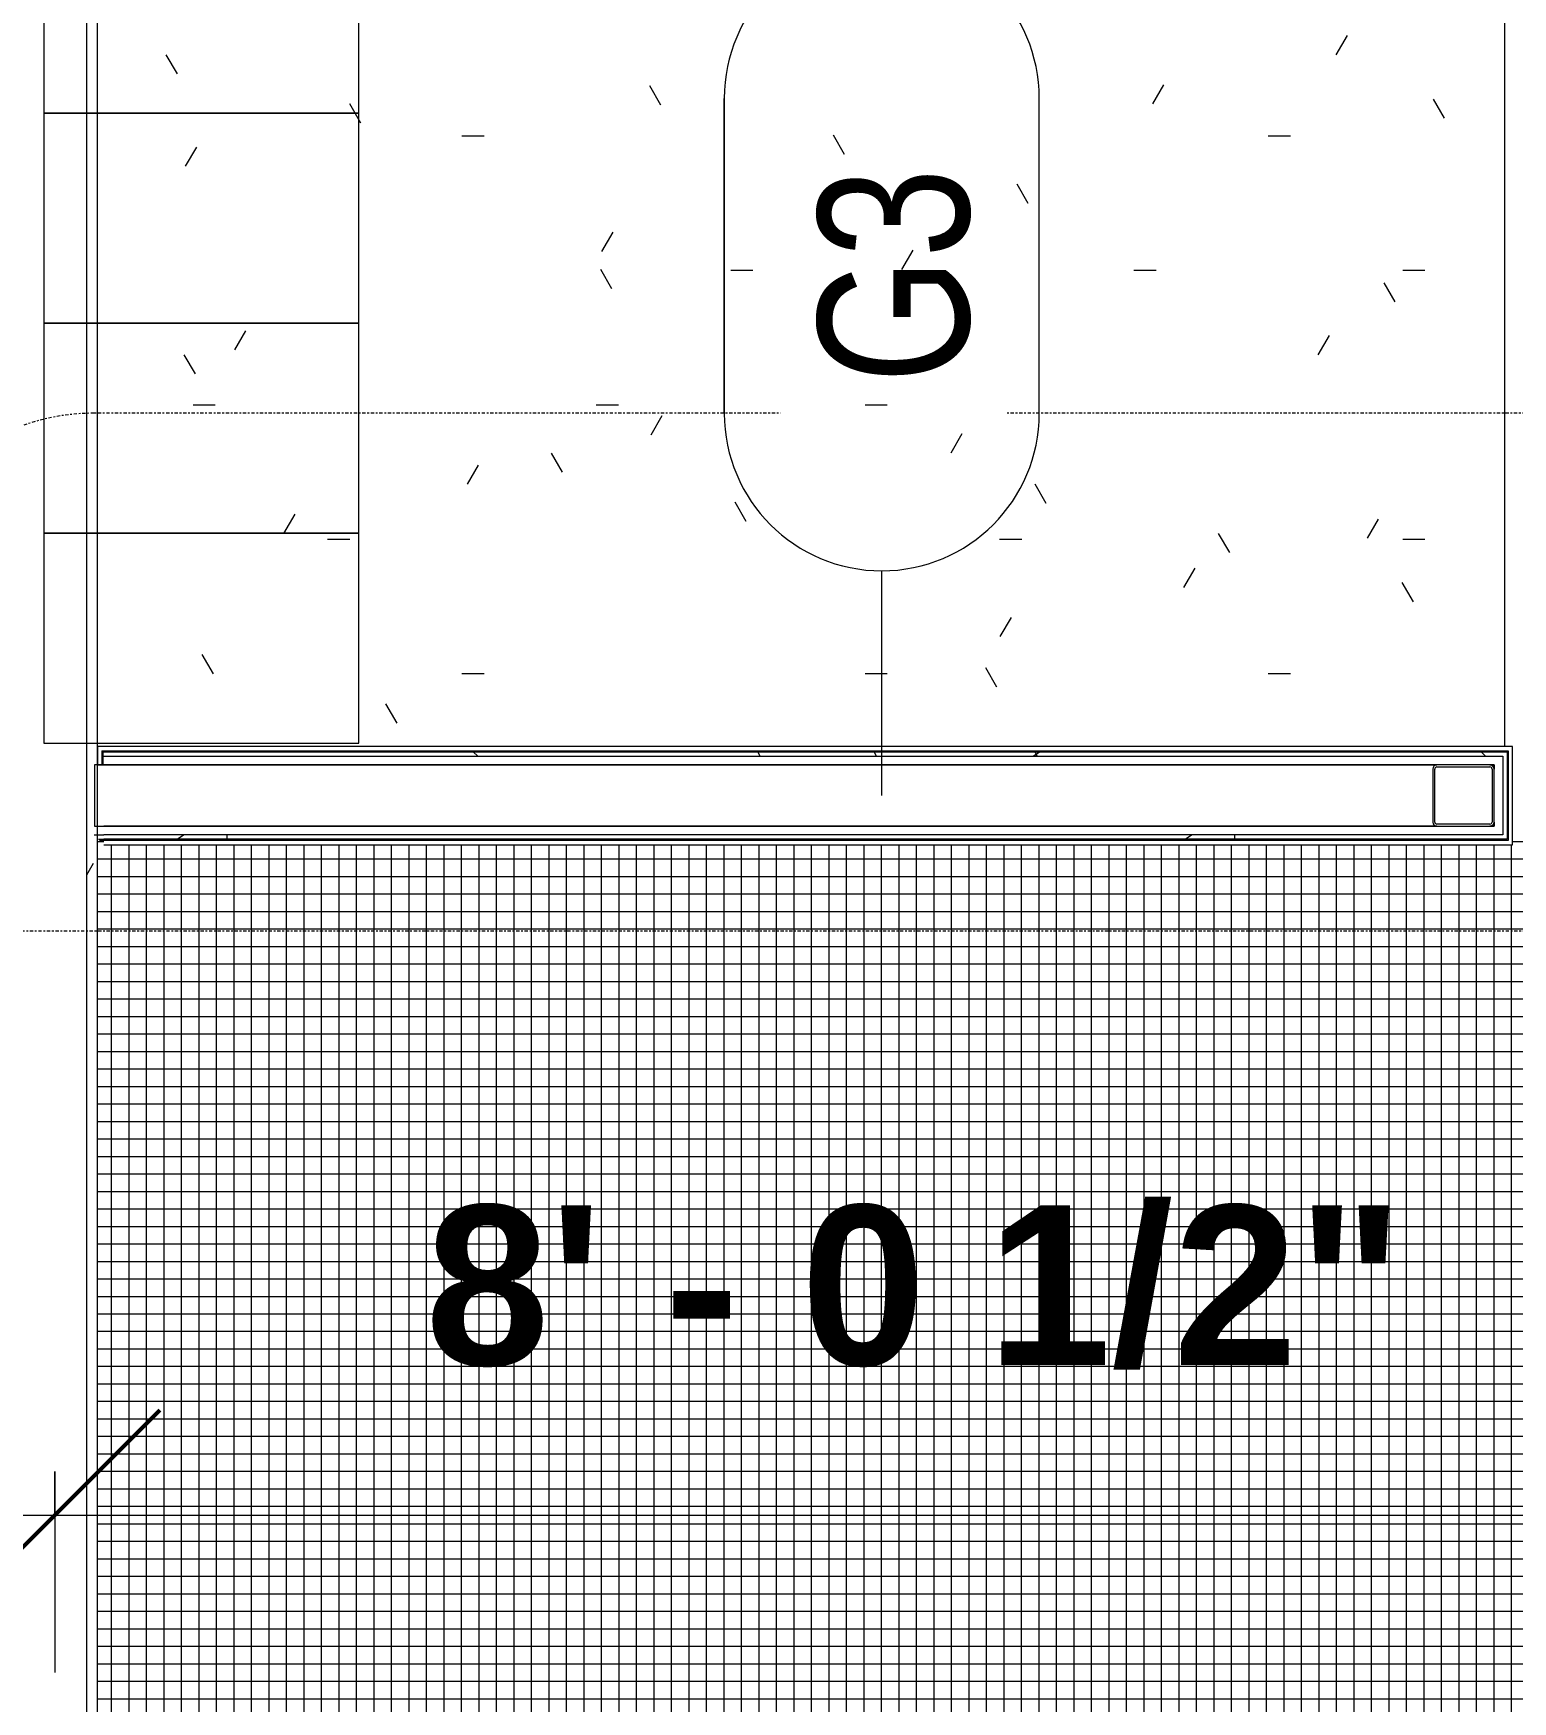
# Model space of a CAD drawing. Header units: inches. Extents: x 23906 to 26777, y -23220 to -20467.
# Drawn here: x 25304.2 to 25388.7, y -22745.5 to -22650.1 of the extents above; entities that cross this region are included whole.
import ezdxf

# ---------------------------------------------------------------- set-up
doc = ezdxf.new("R2010")
doc.units = ezdxf.units.IN
doc.header["$MEASUREMENT"] = 0
doc.linetypes.add('Dash Dot 3_16_', pattern=[0.3125, 0.1875, -0.0625, 0, -0.0625])
for name, color, linetype, lineweight in [('A-ANNO-DIMS', 211, 'Continuous', 9), ('A-ANNO-DIMS-96', 211, 'Continuous', 9), ('A-ANNO-SYMB', 150, 'Continuous', 9), ('A-FLOR', 192, 'Continuous', 20), ('A-FLOR-PATT', 8, 'Continuous', 20), ('A-WALL', 113, 'Continuous', 20), ('A-WALL-IDEN', 211, 'Continuous', 9), ('A-WALL-PATT', 111, 'Continuous', 50), ('I-FURN', 30, 'Continuous', 20), ('I-WALL', 2, 'Continuous', 20), ('S-COLS', 52, 'Continuous', 20)]:
    doc.layers.add(name, color=color, linetype=linetype, lineweight=lineweight)
doc.styles.add('Arial_B', font='arialbd.ttf', dxfattribs={"height": 9.132806})
doc.styles.add('Century Gothic_1', font='GOTHIC.TTF', dxfattribs={"width": 0.8, "height": 8.622671})
doc.dimstyles.new('OD_Dimension_2', dxfattribs={"dimscale": 12, "dimtxt": 9, "dimasz": 1, "dimexe": 0.75, "dimexo": 0.5, "dimgap": 0.5, "dimtad": 1, "dimdec": 4, "dimrnd": 0.0625, "dimzin": 3, "dimdsep": 46, "dimlunit": 4, "dimtxsty": 'Arial_B', "dimblk1": 'OBLIQUE', "dimblk2": 'OBLIQUE', "dimsah": 1, "dimcen": 0.09, "dimdle": 0.75, "dimazin": 0, "dimtfac": 1, "dimtdec": 4, "dimtix": 1, "dimtmove": 0, "dimatfit": 3, "dimfxl": 1, "dimtvp": 1, "dimtfill": 1, "dimfrac": 2, "dimtolj": 1, "dimtzin": 0, "dimlwd": 13, "dimlwe": 13, "dimarcsym": 2})
doc.dimstyles.new('OD_Dimension_4', dxfattribs={"dimscale": 12, "dimtxt": 9, "dimasz": 1, "dimexe": 0.75, "dimexo": 0.5, "dimgap": 0.5, "dimtad": 1, "dimdec": 4, "dimrnd": 0.0625, "dimzin": 3, "dimdsep": 46, "dimlunit": 4, "dimtxsty": 'Arial_B', "dimblk1": 'OBLIQUE', "dimblk2": 'OBLIQUE', "dimsah": 1, "dimcen": 0.09, "dimdle": 0.75, "dimazin": 0, "dimtfac": 1, "dimtdec": 4, "dimtix": 1, "dimtmove": 0, "dimatfit": 3, "dimfxl": 1, "dimtvp": 1, "dimtfill": 1, "dimfrac": 2, "dimtolj": 1, "dimtzin": 0, "dimlwd": 13, "dimlwe": 13, "dimarcsym": 2})
pattern_1 = [(296.565, (14.4, 8.64), (0.000499, 57.600217), [6.44, -122.358]), (33.69, (17.28, 2.88), (0.000345, 57.60007), [10.384, -197.296]), (33.69, (74.88, 2.88), (0.000345, 57.60007), [10.384, -197.296]), (33.69, (132.48, 2.88), (0.000345, 57.60007), [10.384, -197.296]), (116.565, (25.92, 8.64), (-0.000396, 57.59977), [6.44, -122.358]), (213.69, (23.04, 14.4), (0.000345, 57.60007), [10.384, -197.296]), (213.69, (80.64, 14.4), (0.000345, 57.60007), [10.384, -197.296]), (213.69, (138.24, 14.4), (0.000345, 57.60007), [10.384, -197.296]), (26.565, (37.44, 8.64), (0.0005, 57.60022), [12.88, -115.918]), (26.565, (95.04, 8.64), (0.0005, 57.60022), [12.88, -115.918]), (270, (48.96, 14.4), (57.6, 4e-15), [5.76, -51.84]), (225, (48.96, 8.64), (-4e-15, 57.599504), [8.146, -73.313]), (135, (43.2, 2.88), (4e-15, 57.599504), [8.146, -73.313]), (288.435, (25.92, 25.92), (0.000265, 57.599939), [9.107, -173.04]), (18.435, (28.8, 17.28), (0.000265, 57.59994), [9.107, -173.04]), (18.435, (86.4, 17.28), (0.000265, 57.59994), [9.107, -173.04]), (18.435, (144, 17.28), (0.000265, 57.59994), [9.107, -173.04]), (135, (37.44, 20.16), (4e-15, 57.599504), [8.146, -73.313]), (180, (31.68, 25.92), (-7e-15, -57.6), [5.76, -51.84]), (251.565, (11.52, 40.32), (-0.000265, 57.599939), [9.107, -173.04]), (315, (8.64, 31.68), (-4e-15, 57.599504), [8.146, -73.313]), (71.565, (14.4, 25.92), (-0.000265, 57.599939), [9.107, -173.04]), (135, (17.28, 34.56), (4e-15, 57.599504), [8.146, -73.313]), (225, (34.56, 40.32), (-4e-15, 57.599504), [8.146, -73.313]), (123.69, (28.8, 34.56), (0.000345, 57.600068), [10.384, -197.296]), (123.69, (86.4, 34.56), (0.000345, 57.600068), [10.384, -197.296]), (26.565, (23.04, 43.2), (0.0005, 57.60022), [6.44, -122.358]), (26.565, (80.64, 43.2), (0.0005, 57.60022), [6.44, -122.358]), (315, (28.8, 46.08), (-4e-15, 57.599504), [8.146, -73.313]), (213.69, (54.72, 54.72), (0.000345, 57.60007), [10.384, -197.296]), (213.69, (112.32, 54.72), (0.000345, 57.60007), [10.384, -197.296]), (213.69, (169.92, 54.72), (0.000345, 57.60007), [10.384, -197.296]), (296.565, (46.08, 48.96), (0.000499, 57.600217), [6.44, -122.358]), (45, (48.96, 43.2), (4e-15, 57.599504), [8.146, -73.313]), (90, (54.72, 48.96), (-57.6, 4e-15), [5.76, -51.84]), (213.69, (28.8, 57.6), (0.000345, 57.60007), [10.384, -197.296]), (213.69, (86.4, 57.6), (0.000345, 57.60007), [10.384, -197.296]), (213.69, (144, 57.6), (0.000345, 57.60007), [10.384, -197.296]), (315, (20.16, 51.84), (-4e-15, 57.599504), [4.073, -77.386]), (26.565, (23.04, 48.96), (0.0005, 57.60022), [6.44, -122.358]), (26.565, (80.64, 48.96), (0.0005, 57.60022), [6.44, -122.358]), (90, (28.8, 51.84), (-57.6, 4e-15), [5.76, -51.84]), (333.435, (5.76, 54.72), (-0.0005, 57.60022), [6.44, -122.358]), (333.435, (63.36, 54.72), (-0.0005, 57.60022), [6.44, -122.358]), (243.435, (11.52, 51.84), (0.000396, 57.59977), [6.44, -122.358]), (161.565, (8.64, 46.08), (-0.000265, 57.59994), [9.107, -173.04]), (161.565, (66.24, 46.08), (-0.000265, 57.59994), [9.107, -173.04]), (161.565, (123.84, 46.08), (-0.000265, 57.59994), [9.107, -173.04]), (45, (0, 48.96), (4e-15, 57.599504), [8.146, -73.313]), (26.565, (2.88, 0), (0.0005, 57.60022), [6.44, -122.358]), (26.565, (60.48, 0), (0.0005, 57.60022), [6.44, -122.358]), (116.565, (8.64, 2.88), (-0.000396, 57.59977), [6.44, -122.358]), (206.565, (5.76, 8.64), (0.0005, 57.60022), [6.44, -122.358]), (206.565, (63.36, 8.64), (0.0005, 57.60022), [6.44, -122.358]), (296.565, (0, 5.76), (0.000499, 57.600217), [6.44, -122.358]), (14.036, (43.2, 25.92), (0.000245, 57.59979), [11.875, -225.616]), (14.036, (100.8, 25.92), (0.000245, 57.59979), [11.875, -225.616]), (14.036, (158.4, 25.92), (0.000245, 57.59979), [11.875, -225.616]), (14.036, (216, 25.92), (0.000245, 57.59979), [11.875, -225.616]), (135, (54.72, 28.8), (4e-15, 57.599504), [8.146, -73.313]), (198.435, (48.96, 34.56), (0.000265, 57.59994), [9.107, -173.04]), (198.435, (106.56, 34.56), (0.000265, 57.59994), [9.107, -173.04]), (198.435, (164.16, 34.56), (0.000265, 57.59994), [9.107, -173.04]), (296.565, (40.32, 31.68), (0.000499, 57.600217), [6.44, -122.358]), (333.435, (2.88, 17.28), (-0.0005, 57.60022), [6.44, -122.358]), (333.435, (60.48, 17.28), (-0.0005, 57.60022), [6.44, -122.358]), (45, (8.64, 14.4), (4e-15, 57.599504), [4.073, -77.386]), (116.565, (11.52, 17.28), (-0.000396, 57.59977), [6.44, -122.358]), (225, (8.64, 23.04), (-4e-15, 57.599504), [8.146, -73.313])]
pattern_2 = [(0, (0, 0), (30.72, 7.68), [1.267, -21.773, 1.267, -21.773, -122.88]), (0, (0, 0), (30.72, 7.68), [-46.08, 1.267, -44.813, 1.267, -21.773, -53.76]), (0, (0, 0), (30.72, 7.68), [-115.2, 1.267, -14.093, 1.267, -37.133]), (120, (11.52, 3.84), (-22.0110751, 22.7643004), [1.267, -21.773, 1.267, -21.773, -122.88]), (120, (11.52, 3.84), (-22.0110751, 22.7643004), [-46.08, 1.267, -44.813, 1.267, -21.773, -53.76]), (120, (11.52, 3.84), (-22.0110751, 22.7643004), [-115.2, 1.267, -14.093, 1.267, -37.133]), (240, (15.36, 19.2), (-8.7089249, -30.4443004), [1.267, -21.773, 1.267, -21.773, -122.88]), (240, (15.36, 19.2), (-8.7089249, -30.4443004), [-46.08, 1.267, -44.813, 1.267, -21.773, -53.76]), (240, (15.36, 19.2), (-8.7089249, -30.4443004), [-115.2, 1.267, -14.093, 1.267, -37.133])]

# ---------------------------------------------------------------- blocks, each defined once
blk = doc.blocks.new('Locker-Double Stacked - one-11070-Enlarged First Floor Plan _East_')
at = {"layer": 'I-FURN', "color": 43, "lineweight": 13}
for p, q in [((6, 9), (-6, 9)), ((-6, 9), (-6, -9)), ((6, -9), (6, 9)), ((-6, -9), (6, -9))]:
    blk.add_line(p, q, dxfattribs=at)
blk = doc.blocks.new('HSS-Hollow Structural Section-Column - HSS3-1_2X3-1_2X1_8-350765-Enlarged First Floor Plan _East_')
at = {"layer": 'S-COLS', "color": 7}
for p, q in [((-1.75, 1.518), (-1.75, -1.518)), ((-1.634, -1.518), (-1.634, 1.518)), ((1.518, 1.75), (-1.518, 1.75)), ((-1.518, 1.634), (1.518, 1.634)), ((1.634, 1.518), (1.634, -1.518)), ((1.75, -1.518), (1.75, 1.518)), ((1.518, -1.634), (-1.518, -1.634)), ((-1.518, -1.75), (1.518, -1.75))]:
    blk.add_line(p, q, dxfattribs=at)
for centre, radius, start, end in [((-1.518, 1.518), 0.232, 90, 180), ((-1.518, 1.518), 0.116, 90, 180), ((1.518, 1.518), 0.232, 360, 90), ((1.518, 1.518), 0.116, 0, 90), ((-1.518, -1.518), 0.232, 180, 270), ((-1.518, -1.518), 0.116, 180, 270), ((1.518, -1.518), 0.232, 270, 360), ((1.518, -1.518), 0.116, 270, 360)]:
    blk.add_arc(centre, radius, start, end, dxfattribs=at)
blk = doc.blocks.new('Locker Rooms and Restrooms_rvt-1-Enlarged First Floor Plan _East_')
at = {"layer": 'A-FLOR-PATT', "lineweight": 9}
h = blk.add_hatch(dxfattribs=at)
h.set_pattern_fill('FP_8', color=256, style=0, pattern_type=2)
h.set_pattern_definition(pattern_2)
h.paths.add_polyline_path([(25308.078, -22691.178), (25308.14, -22691.178), (25308.078, -22691.115)], flags=0)
h.paths.add_polyline_path([(25307.828, -22690.865), (25388.265, -22690.865), (25388.265, -22647.928), (25383.515, -22647.928), (25383.515, -22643.314), (25369.515, -22643.314), (25369.515, -22531.564), (25383.515, -22531.564), (25383.515, -22526.928), (25388.265, -22526.928), (25388.265, -22482.365), (25383.515, -22482.365), (25383.515, -22477.74), (25369.515, -22477.74), (25369.515, -22371.053), (25319.765, -22371.053), (25319.765, -22370.303), (25307.828, -22370.303), (25307.828, -22646.622)], flags=0)
h.paths.add_polyline_path([(25388.265, -22370.428), (25388.265, -22370.303), (25387.64, -22370.303), (25387.64, -22370.428)], flags=0)
h = blk.add_hatch(dxfattribs=at)
h.set_pattern_fill('FP_38', color=256, style=0, pattern_type=2)
h.set_pattern_definition([(180, (25404.64, -22714.299), (-1e-16, -1), []), (270, (25404.64, -22714.299), (1, 6e-17), [])])
h.paths.add_polyline_path([(25307.828, -22750.354), (25344.203, -22750.354), (25344.203, -22749.291), (25349.828, -22749.291), (25349.828, -22750.354), (25395.89, -22750.354), (25395.89, -22749.291), (25407.89, -22749.291), (25407.89, -22750.354), (25455.296, -22750.354), (25455.296, -22749.291), (25460.921, -22749.291), (25460.921, -22750.354), (25508.328, -22750.354), (25508.328, -22696.49), (25441.828, -22696.49), (25441.828, -22695.428), (25388.703, -22695.428), (25388.703, -22696.49), (25308.203, -22696.49), (25308.203, -22696.24), (25307.953, -22696.24), (25307.953, -22696.178), (25307.89, -22696.178), (25307.89, -22695.928), (25307.828, -22695.928), (25307.828, -22743.453)], flags=0)
h.paths.add_polyline_path([(25349.515, -22749.604), (25349.578, -22749.541), (25349.515, -22749.541)], flags=0)
h.paths.add_polyline_path([(25455.609, -22749.604), (25455.609, -22749.541), (25455.546, -22749.541)], flags=0)
h.paths.add_polyline_path([(25460.609, -22749.604), (25460.609, -22749.541), (25460.609, -22749.541)], flags=0)
h.paths.add_polyline_path([(25407.578, -22749.604), (25407.64, -22749.541), (25407.578, -22749.541)], flags=0)
h.paths.add_polyline_path([(25396.203, -22749.604), (25396.203, -22749.541), (25396.144, -22749.545)], flags=0)
h.paths.add_polyline_path([(25344.515, -22749.604), (25344.475, -22749.541), (25344.475, -22749.564)], flags=0)
h.paths.add_polyline_path([(25508.64, -22696.24), (25508.609, -22696.209), (25508.578, -22696.24)], flags=0)
h.paths.add_polyline_path([(25388.39, -22696.24), (25388.437, -22696.225), (25388.39, -22696.18)], flags=0)
h.paths.add_polyline_path([(25442.078, -22696.24), (25442.14, -22696.237), (25442.14, -22696.178), (25442.081, -22696.237)], flags=0)
at = {"layer": 'A-WALL-PATT', "lineweight": 9}
h = blk.add_hatch(dxfattribs=at)
h.set_pattern_fill('FP_21', color=8, style=0, pattern_type=2)
h.set_pattern_definition(pattern_1)
h.paths.add_polyline_path([(25308.078, -22691.928), (25308.14, -22691.928), (25308.14, -22691.178), (25308.078, -22691.178)], flags=0)
h.paths.add_polyline_path([(25386.6, -22691.178), (25388.39, -22691.178), (25388.39, -22691.115), (25308.078, -22691.115), (25308.14, -22691.178), (25352.9, -22691.178)], flags=0)
h = blk.add_hatch(dxfattribs=at)
h.set_pattern_fill('FP_21', color=8, style=0, pattern_type=2)
h.set_pattern_definition(pattern_1)
h.paths.add_polyline_path([(25388.14, -22691.428), (25388.14, -22691.178), (25308.14, -22691.178), (25308.14, -22691.428), (25387.64, -22691.428)], flags=0)
h = blk.add_hatch(dxfattribs=at)
h.set_pattern_fill('FP_21', color=8, style=0, pattern_type=2)
h.set_pattern_definition(pattern_1)
h.paths.add_polyline_path([(25388.14, -22696.178), (25388.14, -22695.928), (25307.89, -22695.928), (25307.89, -22696.178), (25387.64, -22696.178)], flags=0)
h = blk.add_hatch(dxfattribs=at)
h.set_pattern_fill('FP_21', color=8, style=0, pattern_type=2)
h.set_pattern_definition(pattern_1)
h.paths.add_polyline_path([(25307.953, -22696.24), (25388.39, -22696.24), (25388.39, -22696.178), (25307.953, -22696.178)], flags=0)
at = {"layer": 'A-FLOR', "color": 43, "lineweight": 13}
blk.add_line((25388.265, -22690.865), (25388.265, -22647.928), dxfattribs=at)
at = {"layer": 'A-WALL', "color": 7}
for p, q in [((25308.078, -22691.115), (25387.64, -22691.115)), ((25308.078, -22691.115), (25308.078, -22691.178)), ((25308.078, -22691.178), (25308.078, -22691.928)), ((25308.14, -22691.178), (25308.14, -22691.928)), ((25308.14, -22691.178), (25387.64, -22691.178)), ((25387.64, -22691.115), (25388.39, -22691.115)), ((25387.64, -22691.178), (25388.14, -22691.178)), ((25388.14, -22691.178), (25388.39, -22691.178)), ((25388.39, -22691.115), (25388.453, -22691.115)), ((25388.39, -22691.178), (25388.39, -22696.178)), ((25388.453, -22691.115), (25388.453, -22696.24)), ((25308.14, -22691.428), (25387.64, -22691.428)), ((25387.64, -22691.428), (25388.14, -22691.428)), ((25388.14, -22691.428), (25388.14, -22695.928)), ((25307.64, -22695.928), (25307.89, -22695.928)), ((25307.89, -22695.928), (25308.203, -22695.928)), ((25387.64, -22695.928), (25308.203, -22695.928)), ((25388.14, -22695.928), (25387.64, -22695.928)), ((25307.89, -22696.178), (25307.953, -22696.178)), ((25307.953, -22696.178), (25308.203, -22696.178)), ((25307.953, -22696.24), (25308.203, -22696.24)), ((25387.64, -22696.178), (25308.203, -22696.178)), ((25387.64, -22696.24), (25308.203, -22696.24)), ((25388.14, -22696.178), (25387.64, -22696.178)), ((25388.39, -22696.24), (25387.64, -22696.24)), ((25388.39, -22696.178), (25388.14, -22696.178)), ((25388.453, -22696.24), (25388.39, -22696.24))]:
    blk.add_line(p, q, dxfattribs=at)
at = {"layer": 'I-WALL', "color": 7}
for p, q in [((25387.64, -22690.865), (25307.828, -22690.865)), ((25307.828, -22690.865), (25307.828, -22691.115)), ((25307.828, -22691.115), (25307.828, -22691.928)), ((25388.453, -22690.865), (25387.64, -22690.865)), ((25388.703, -22690.865), (25388.453, -22690.865)), ((25388.703, -22696.49), (25388.703, -22690.865)), ((25384.372, -22691.928), (25307.671, -22691.928)), ((25307.671, -22691.928), (25307.671, -22695.428)), ((25307.828, -22691.928), (25308.078, -22691.928)), ((25308.078, -22691.928), (25308.14, -22691.928)), ((25308.14, -22691.928), (25384.372, -22691.928)), ((25387.64, -22691.928), (25387.408, -22691.928)), ((25387.408, -22691.928), (25387.64, -22691.928)), ((25387.64, -22692.16), (25387.64, -22691.928)), ((25387.64, -22691.928), (25387.64, -22692.16)), ((25307.671, -22695.428), (25384.372, -22695.428)), ((25384.372, -22695.428), (25308.203, -22695.428)), ((25387.408, -22695.428), (25387.64, -22695.428)), ((25387.64, -22695.428), (25387.408, -22695.428)), ((25387.64, -22695.428), (25387.64, -22695.196)), ((25387.64, -22695.196), (25387.64, -22695.428)), ((25308.203, -22696.49), (25387.64, -22696.49)), ((25387.64, -22696.49), (25388.453, -22696.49)), ((25388.453, -22696.49), (25388.703, -22696.49))]:
    blk.add_line(p, q, dxfattribs=at)
at = {"color": 43, "lineweight": 13, "rotation": 270}
for p in [(25313.765, -22648.678), (25313.765, -22660.678), (25313.765, -22672.678), (25313.765, -22684.678)]:
    blk.add_blockref('Locker-Double Stacked - one-11070-Enlarged First Floor Plan _East_', p, dxfattribs=at)
at = {"color": 43, "lineweight": 13}
blk.add_blockref('HSS-Hollow Structural Section-Column - HSS3-1_2X3-1_2X1_8-350765-Enlarged First Floor Plan _East_', (25385.89, -22693.678), dxfattribs=at)
blk = doc.blocks.new('DIMBLOCK19-Enlarged First Floor Plan _East_')
at = {"layer": 'A-ANNO-DIMS-96', "lineweight": 50}
for p, q in [((25172.39, -22734.796), (25178.39, -22728.796)), ((25305.39, -22734.796), (25311.39, -22728.796)), ((25172.39, -22734.796), (25166.39, -22740.796)), ((25305.39, -22734.796), (25299.39, -22740.796))]:
    blk.add_line(p, q, dxfattribs=at)
at = {"layer": 'A-ANNO-DIMS-96', "lineweight": 13}
for p, q in [((25172.39, -22732.311), (25172.39, -22743.796)), ((25172.39, -22734.796), (25172.39, -22732.311)), ((25305.39, -22732.311), (25305.39, -22743.796)), ((25305.39, -22734.796), (25305.39, -22732.311)), ((25172.39, -22734.796), (25305.39, -22734.796))]:
    blk.add_line(p, q, dxfattribs=at)
at = {"layer": 'A-ANNO-DIMS-96', "color": 0, "lineweight": 13, "insert": (25218.676, -22717.092), "char_height": 9.1328, "width": 48.51429, "attachment_point": 1, "line_spacing_factor": 0.938532, "style": 'Arial_B', "bg_fill": 3, "box_fill_scale": 1.25, "bg_fill_color": 0, "bg_fill_transparency": 0}
blk.add_mtext('11\' - 1"', dxfattribs=at)
blk = doc.blocks.new('_Oblique')
at = {"color": 0, "linetype": 'ByBlock', "lineweight": -2}
blk.add_line((-0.5, -0.5), (0.5, 0.5), dxfattribs=at)
blk = doc.blocks.new('DIMBLOCK20-Enlarged First Floor Plan _East_')
at = {"layer": 'A-ANNO-DIMS-96', "lineweight": 50}
for p, q in [((25305.39, -22734.796), (25311.39, -22728.796)), ((25401.89, -22734.796), (25407.89, -22728.796)), ((25305.39, -22734.796), (25299.39, -22740.796)), ((25401.89, -22734.796), (25395.89, -22740.796))]:
    blk.add_line(p, q, dxfattribs=at)
at = {"layer": 'A-ANNO-DIMS-96', "lineweight": 13}
for p, q in [((25305.39, -22732.311), (25305.39, -22743.796)), ((25305.39, -22734.796), (25305.39, -22732.311)), ((25401.89, -22732.311), (25401.89, -22743.796)), ((25401.89, -22734.796), (25401.89, -22732.311)), ((25305.39, -22734.796), (25401.89, -22734.796))]:
    blk.add_line(p, q, dxfattribs=at)
at = {"layer": 'A-ANNO-DIMS-96', "color": 0, "lineweight": 13, "insert": (25326.569, -22717.092), "char_height": 9.13281, "width": 64.97143, "attachment_point": 1, "line_spacing_factor": 0.938532, "style": 'Arial_B', "bg_fill": 3, "box_fill_scale": 1.25, "bg_fill_color": 0, "bg_fill_transparency": 0}
blk.add_mtext('8\' - 0 1/2"', dxfattribs=at)
blk = doc.blocks.new('DIMBLOCK36-Enlarged First Floor Plan _East_')
at = {"layer": 'A-ANNO-DIMS-96', "lineweight": 13}
for p, q in [((25509.39, -22690.49), (25509.39, -22498.712)), ((25305.39, -22505.227), (25305.39, -22516.712)), ((25305.39, -22507.712), (25305.39, -22505.227)), ((25296.39, -22507.712), (25509.39, -22507.712)), ((25509.39, -22507.712), (25509.39, -22690.49))]:
    blk.add_line(p, q, dxfattribs=at)
at = {"layer": 'A-ANNO-DIMS-96', "lineweight": 50}
for p, q in [((25305.39, -22507.712), (25311.39, -22501.712)), ((25509.39, -22507.712), (25515.39, -22501.712)), ((25305.39, -22507.712), (25299.39, -22513.712)), ((25509.39, -22507.712), (25503.39, -22513.712))]:
    blk.add_line(p, q, dxfattribs=at)
at = {"layer": 'A-ANNO-DIMS-96', "color": 0, "lineweight": 13, "insert": (25387.176, -22490.008), "char_height": 9.1328, "width": 48.51429, "attachment_point": 1, "line_spacing_factor": 0.938532, "style": 'Arial_B', "bg_fill": 3, "box_fill_scale": 1.25, "bg_fill_color": 0, "bg_fill_transparency": 0}
blk.add_mtext('17\' - 0"', dxfattribs=at)
blk = doc.blocks.new('Wall Tag - 1_4_-1369832-Enlarged First Floor Plan _East_')
at = {"layer": 'A-WALL-IDEN', "color": 153}
for p, q in [((-0.08224, 0.09681), (0.10526, 0.09681)), ((0.10526, 0.09681), (-0.08224, 0.09681)), ((-0.08224, -0.09069), (0.10526, -0.09069)), ((-0.08224, -0.09069), (0.10526, -0.09069))]:
    blk.add_line(p, q, dxfattribs=at)
for centre, start, end in [((-0.08224, 0.00306), 90, 270), ((-0.08224, 0.00306), 90, 270), ((0.10526, 0.00306), 270, 90), ((0.10526, 0.00306), 270, 90)]:
    blk.add_arc(centre, 0.09375, start, end, dxfattribs=at)

msp = doc.modelspace()

# ---------------------------------------------------------------- hatches: boundary and pattern name
at = {"layer": 'A-WALL-PATT', "lineweight": 9}
h = msp.add_hatch(dxfattribs=at)
h.set_pattern_fill('FP_8', color=8, style=0, pattern_type=2)
h.set_pattern_definition(pattern_2)
h.paths.add_polyline_path([(25307.20273, -22787.30281), (25307.82773, -22787.30281), (25307.80101, -22768.75945), (25307.20273, -22768.75945), (25307.20273, -22787.02703)], flags=0)
h.paths.add_polyline_path([(25307.79981, -22767.95945), (25307.82773, -22767.95945), (25307.82773, -22369.55281), (25307.20273, -22369.55281), (25307.20273, -22767.95945)], flags=0)

# ---------------------------------------------------------------- linework, layer by layer
at = {"layer": 'A-ANNO-SYMB', "linetype": 'Dash Dot 3_16_'}
for p, q in [((25519.12861, -22671.82377), (25307.63705, -22671.82377)), ((25302.02029, -22701.41425), (25515.08378, -22701.41425))]:
    msp.add_line(p, q, dxfattribs=at)
msp.add_arc((25307.63705, -22683.82377), 12, 90, 180, dxfattribs=at)
at = {"layer": 'A-WALL', "color": 7}
msp.add_line((25307.20273, -22370.30281), (25307.20273, -22767.95945), dxfattribs=at)
at = {"layer": 'I-WALL', "color": 7}
msp.add_line((25307.82773, -22767.95945), (25307.82773, -22370.30281), dxfattribs=at)

# ---------------------------------------------------------------- next in the draw order: dimensions: what is measured, and where the dimension line sits
at = {"layer": 'A-ANNO-DIMS', "lineweight": 13}
for base, p1, p2, dimstyle, override, picture, middle in [((25509.39023, -22507.71181), (25305.39023, -22499.22653), (25509.39023, -22696.49031), 'OD_Dimension_2', {"dimpost": '<>', "dimfxl": 283.77632}, 'DIMBLOCK36-Enlarged First Floor Plan _East_', (25407.39023, -22497.04885)), ((25305.39023, -22734.79634), (25172.39023, -22726.31106), (25305.39023, -22726.31106), 'OD_Dimension_4', {"dimpost": '<>', "dimfxl": 133}, 'DIMBLOCK19-Enlarged First Floor Plan _East_', (25238.89023, -22724.21125))]:
    dim = msp.add_linear_dim(base=base, p1=p1, p2=p2, dimstyle=dimstyle, override=override, dxfattribs=at)
    dim.commit()
    dim.dimension.update_dxf_attribs({"geometry": picture, "text_midpoint": middle})

# ---------------------------------------------------------------- next in the draw order: linework, layer by layer
at = {"layer": 'A-WALL-IDEN', "color": 153}
msp.add_line((25352.6537, -22693.67781), (25352.6537, -22680.83329), dxfattribs=at)

# ---------------------------------------------------------------- next in the draw order: block references
at = {"layer": 'A-WALL-IDEN', "color": 153, "xscale": 95.99999999999994, "yscale": 95.99999999999994, "zscale": 95.99999999999994, "rotation": 89.99999999999991}
msp.add_blockref('Wall Tag - 1_4_-1369832-Enlarged First Floor Plan _East_', (25352.94741, -22663.93797), dxfattribs=at)

# ---------------------------------------------------------------- next in the draw order: dimensions: what is measured, and where the dimension line sits
at = {"layer": 'A-ANNO-DIMS', "lineweight": 13}
dim = msp.add_linear_dim(base=(25401.89023, -22734.79634), p1=(25305.39023, -22726.31106), p2=(25401.89023, -22726.31106), dimstyle='OD_Dimension_2', override={"dimpost": '<>', "dimfxl": 96.5}, dxfattribs=at)
dim.commit()
dim.dimension.update_dxf_attribs({"geometry": 'DIMBLOCK20-Enlarged First Floor Plan _East_', "text_midpoint": (25353.64023, -22724.07108)})

# ---------------------------------------------------------------- next in the draw order: texts
at = {"layer": 'A-WALL-IDEN', "insert": (25349.01307, -22663.96683), "char_height": 8.622671, "width": 16.092, "attachment_point": 2, "rotation": 90, "line_spacing_factor": 0.984117, "style": 'Century Gothic_1', "bg_fill": 3, "box_fill_scale": 1.25, "bg_fill_color": 0, "bg_fill_transparency": 0}
msp.add_mtext('G3', dxfattribs=at)

# ---------------------------------------------------------------- next in the draw order: block references
at = {"lineweight": 5}
msp.add_blockref('Locker Rooms and Restrooms_rvt-1-Enlarged First Floor Plan _East_', (0, 0), dxfattribs=at)

doc.saveas('drawing.dxf')
